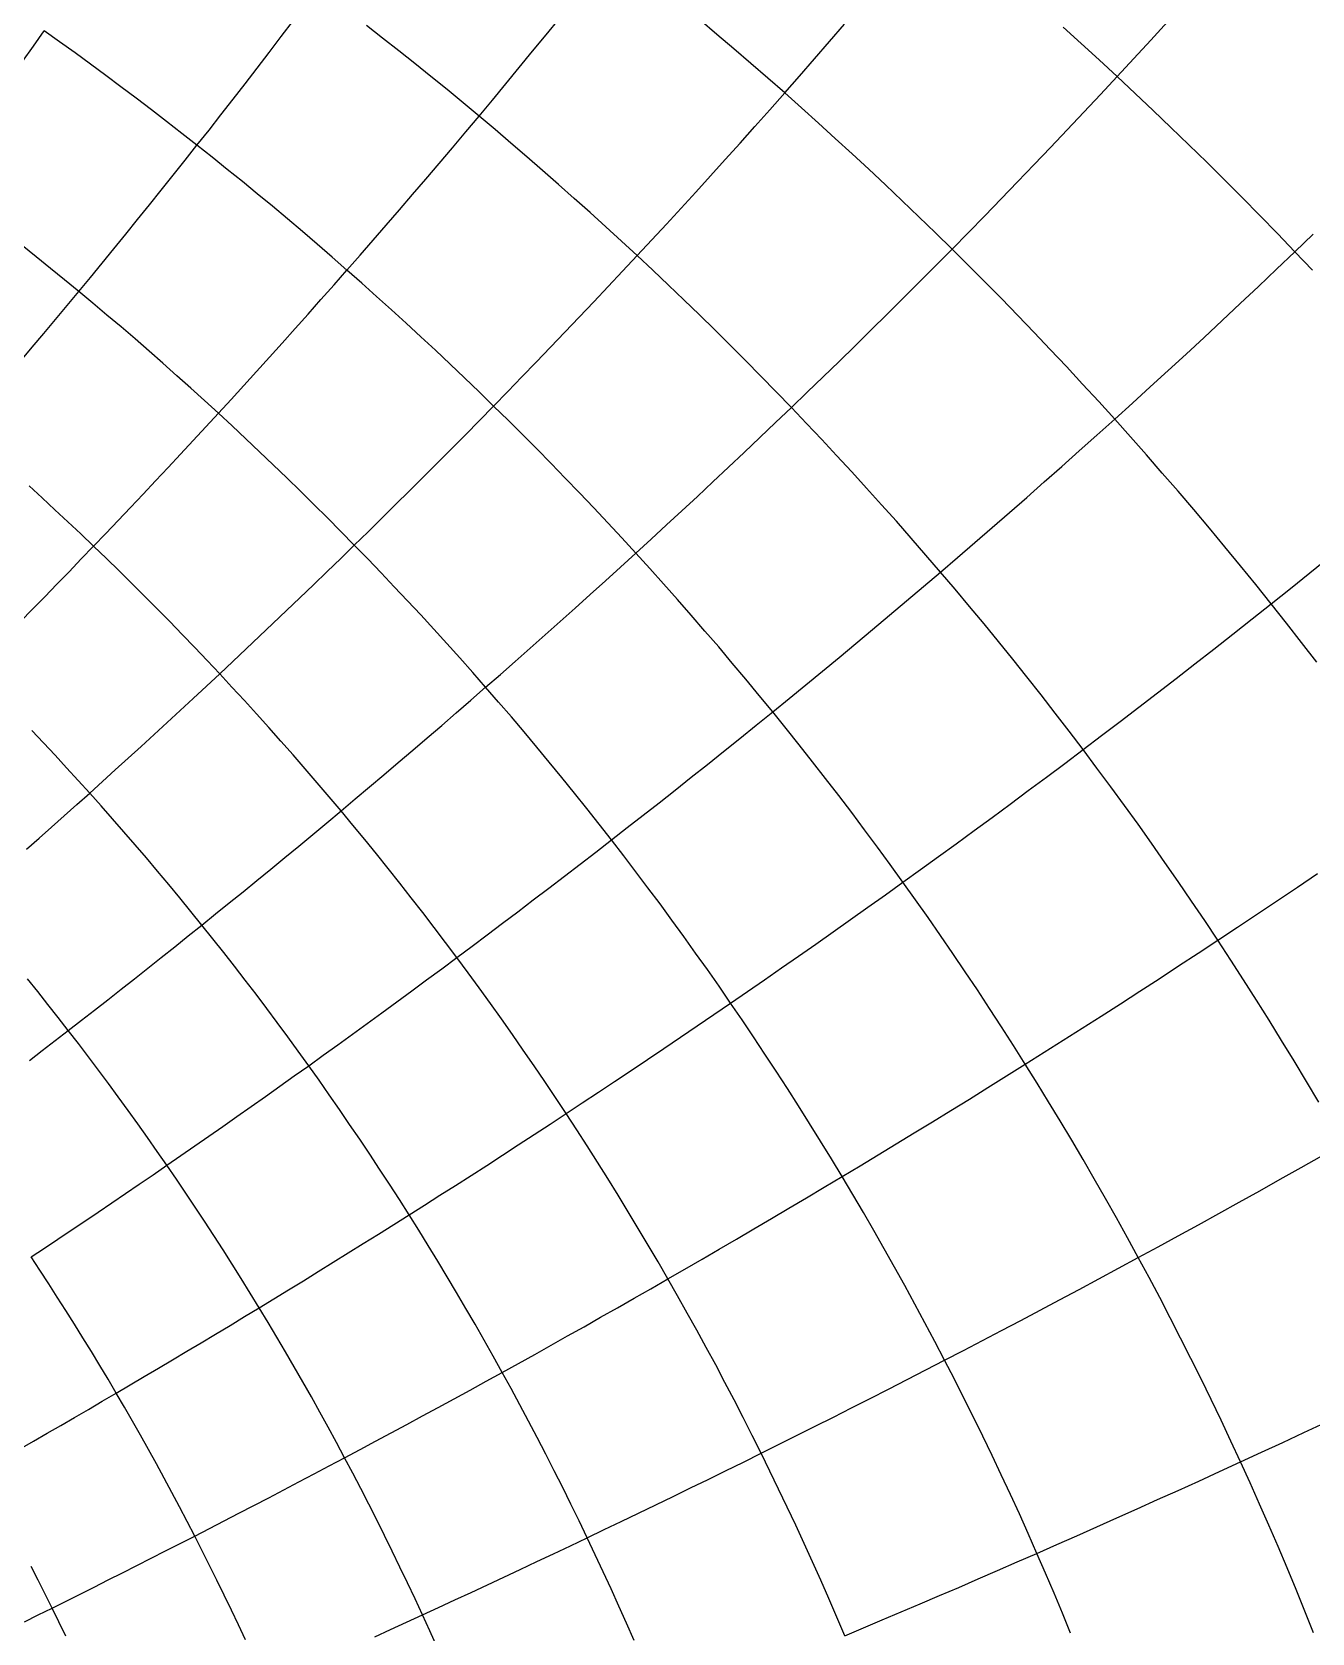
# Model space of a CAD drawing. Header units: metres. Extents: x -3.79 to 3.79, y -1 to 0.
# Drawn here: x 0.3281 to 0.5185, y -0.8181 to -0.5799 of the extents above; entities that cross this region are included whole.
import ezdxf

# ---------------------------------------------------------------- set-up
doc = ezdxf.new("R2010")
doc.units = ezdxf.units.M

msp = doc.modelspace()

# ---------------------------------------------------------------- linework, layer by layer
for p, q in [((0.36515, -0.58053), (0.36696, -0.57816)), ((0.40455, -0.58025), (0.40656, -0.57778)), ((0.42993, -0.5802), (0.42739, -0.57806)), ((0.44672, -0.58128), (0.44896, -0.57869)), ((0.4945, -0.58109), (0.497, -0.57836)), ((0.32826, -0.58196), (0.32989, -0.57968)), ((0.33217, -0.58131), (0.32989, -0.57968)), ((0.36335, -0.58289), (0.36515, -0.58053)), ((0.38022, -0.58076), (0.37782, -0.57888)), ((0.38262, -0.58265), (0.38022, -0.58076)), ((0.40254, -0.58271), (0.40455, -0.58025)), ((0.43246, -0.58235), (0.42993, -0.5802)), ((0.48414, -0.58156), (0.48145, -0.57913)), ((0.492, -0.5838), (0.4945, -0.58109)), ((0.32664, -0.58422), (0.32826, -0.58196)), ((0.33446, -0.58296), (0.33217, -0.58131)), ((0.33674, -0.58462), (0.33446, -0.58296)), ((0.36155, -0.58523), (0.36335, -0.58289)), ((0.38502, -0.58456), (0.38262, -0.58265)), ((0.40054, -0.58515), (0.40254, -0.58271)), ((0.43499, -0.58452), (0.43246, -0.58235)), ((0.44449, -0.58385), (0.44672, -0.58128)), ((0.48683, -0.58401), (0.48414, -0.58156)), ((0.33902, -0.5863), (0.33674, -0.58462)), ((0.35975, -0.58756), (0.36155, -0.58523)), ((0.38741, -0.58648), (0.38502, -0.58456)), ((0.39854, -0.58757), (0.40054, -0.58515)), ((0.43752, -0.58671), (0.43499, -0.58452)), ((0.44226, -0.5864), (0.44449, -0.58385)), ((0.48951, -0.58649), (0.48683, -0.58401)), ((0.48951, -0.58649), (0.492, -0.5838)), ((0.34129, -0.58799), (0.33902, -0.5863)), ((0.34356, -0.5897), (0.34129, -0.58799)), ((0.35796, -0.58986), (0.35975, -0.58756)), ((0.3898, -0.58843), (0.38741, -0.58648)), ((0.39655, -0.58998), (0.39854, -0.58757)), ((0.44004, -0.58892), (0.43752, -0.58671)), ((0.44004, -0.58892), (0.44226, -0.5864)), ((0.48702, -0.58916), (0.48951, -0.58649)), ((0.49218, -0.58899), (0.48951, -0.58649)), ((0.34582, -0.59143), (0.34356, -0.5897)), ((0.35617, -0.59216), (0.35796, -0.58986)), ((0.39218, -0.59039), (0.3898, -0.58843)), ((0.39456, -0.59237), (0.39218, -0.59039)), ((0.39456, -0.59237), (0.39655, -0.58998)), ((0.43782, -0.59143), (0.44004, -0.58892)), ((0.44255, -0.59115), (0.44004, -0.58892)), ((0.48454, -0.5918), (0.48702, -0.58916)), ((0.49485, -0.59152), (0.49218, -0.58899)), ((0.34809, -0.59317), (0.34582, -0.59143)), ((0.35439, -0.59444), (0.35617, -0.59216)), ((0.39258, -0.59473), (0.39456, -0.59237)), ((0.39694, -0.59436), (0.39456, -0.59237)), ((0.43561, -0.59392), (0.43782, -0.59143)), ((0.44506, -0.59341), (0.44255, -0.59115)), ((0.48207, -0.59442), (0.48454, -0.5918)), ((0.49751, -0.59406), (0.49485, -0.59152)), ((0.35035, -0.59493), (0.34809, -0.59317)), ((0.3526, -0.5967), (0.35035, -0.59493)), ((0.3526, -0.5967), (0.35439, -0.59444)), ((0.3906, -0.59709), (0.39258, -0.59473)), ((0.39931, -0.59637), (0.39694, -0.59436)), ((0.4334, -0.59639), (0.43561, -0.59392)), ((0.44756, -0.59568), (0.44506, -0.59341)), ((0.4796, -0.59702), (0.48207, -0.59442)), ((0.50017, -0.59663), (0.49751, -0.59406)), ((0.35083, -0.59894), (0.3526, -0.5967)), ((0.35485, -0.59848), (0.3526, -0.5967)), ((0.38862, -0.59942), (0.3906, -0.59709)), ((0.40167, -0.59841), (0.39931, -0.59637)), ((0.43119, -0.59884), (0.4334, -0.59639)), ((0.45006, -0.59797), (0.44756, -0.59568)), ((0.47714, -0.59959), (0.4796, -0.59702)), ((0.50282, -0.59923), (0.50017, -0.59663)), ((0.34905, -0.60117), (0.35083, -0.59894)), ((0.3571, -0.60029), (0.35485, -0.59848)), ((0.38665, -0.60174), (0.38862, -0.59942)), ((0.40403, -0.60045), (0.40167, -0.59841)), ((0.429, -0.60126), (0.43119, -0.59884)), ((0.45256, -0.60028), (0.45006, -0.59797)), ((0.47468, -0.60215), (0.47714, -0.59959)), ((0.50546, -0.60184), (0.50282, -0.59923)), ((0.34728, -0.60339), (0.34905, -0.60117)), ((0.35935, -0.60211), (0.3571, -0.60029)), ((0.36158, -0.60394), (0.35935, -0.60211)), ((0.38468, -0.60404), (0.38665, -0.60174)), ((0.40639, -0.60252), (0.40403, -0.60045)), ((0.40874, -0.60461), (0.40639, -0.60252)), ((0.4268, -0.60367), (0.429, -0.60126)), ((0.45504, -0.60261), (0.45256, -0.60028)), ((0.45753, -0.60497), (0.45504, -0.60261)), ((0.47224, -0.60468), (0.47468, -0.60215)), ((0.50809, -0.60449), (0.50546, -0.60184)), ((0.34552, -0.60559), (0.34728, -0.60339)), ((0.36382, -0.60579), (0.36158, -0.60394)), ((0.38272, -0.60632), (0.38468, -0.60404)), ((0.41109, -0.60671), (0.40874, -0.60461)), ((0.42462, -0.60606), (0.4268, -0.60367)), ((0.46, -0.60734), (0.45753, -0.60497)), ((0.46979, -0.60719), (0.47224, -0.60468)), ((0.51072, -0.60715), (0.50809, -0.60449)), ((0.34376, -0.60777), (0.34552, -0.60559)), ((0.36605, -0.60766), (0.36382, -0.60579)), ((0.38076, -0.60859), (0.38272, -0.60632)), ((0.41343, -0.60883), (0.41109, -0.60671)), ((0.42244, -0.60844), (0.42462, -0.60606)), ((0.46247, -0.60973), (0.46, -0.60734)), ((0.46736, -0.60968), (0.46979, -0.60719)), ((0.51334, -0.60984), (0.51072, -0.60715)), ((0.342, -0.60994), (0.34376, -0.60777)), ((0.36828, -0.60954), (0.36605, -0.60766)), ((0.3705, -0.61144), (0.36828, -0.60954)), ((0.37881, -0.61084), (0.38076, -0.60859)), ((0.41576, -0.61097), (0.41343, -0.60883)), ((0.42026, -0.61079), (0.42244, -0.60844)), ((0.46493, -0.61215), (0.46247, -0.60973)), ((0.46493, -0.61215), (0.46736, -0.60968)), ((0.32869, -0.61332), (0.32657, -0.61163)), ((0.3385, -0.61423), (0.34025, -0.61209)), ((0.34025, -0.61209), (0.342, -0.60994)), ((0.37271, -0.61335), (0.3705, -0.61144)), ((0.37687, -0.61307), (0.37881, -0.61084)), ((0.41809, -0.61313), (0.41576, -0.61097)), ((0.41809, -0.61313), (0.42026, -0.61079)), ((0.46251, -0.6146), (0.46493, -0.61215)), ((0.46738, -0.61458), (0.46493, -0.61215)), ((0.51595, -0.61255), (0.51334, -0.60984)), ((0.51595, -0.61255), (0.51868, -0.60993)), ((0.3308, -0.61502), (0.32869, -0.61332)), ((0.33676, -0.61636), (0.3385, -0.61423)), ((0.37492, -0.61528), (0.37271, -0.61335)), ((0.37492, -0.61528), (0.37687, -0.61307)), ((0.41593, -0.61544), (0.41809, -0.61313)), ((0.42041, -0.6153), (0.41809, -0.61313)), ((0.51323, -0.61515), (0.51595, -0.61255)), ((0.51855, -0.61529), (0.51595, -0.61255)), ((0.33291, -0.61674), (0.3308, -0.61502)), ((0.33502, -0.61847), (0.33291, -0.61674)), ((0.33502, -0.61847), (0.33676, -0.61636)), ((0.37299, -0.61748), (0.37492, -0.61528)), ((0.37713, -0.61723), (0.37492, -0.61528)), ((0.41377, -0.61774), (0.41593, -0.61544)), ((0.42273, -0.6175), (0.42041, -0.6153)), ((0.46009, -0.61702), (0.46251, -0.6146)), ((0.46983, -0.61704), (0.46738, -0.61458)), ((0.51052, -0.61772), (0.51323, -0.61515)), ((0.33328, -0.62056), (0.33502, -0.61847)), ((0.33711, -0.62021), (0.33502, -0.61847)), ((0.37105, -0.61967), (0.37299, -0.61748)), ((0.37933, -0.6192), (0.37713, -0.61723)), ((0.38153, -0.62118), (0.37933, -0.6192)), ((0.41162, -0.62002), (0.41377, -0.61774)), ((0.42504, -0.61971), (0.42273, -0.6175)), ((0.45768, -0.61943), (0.46009, -0.61702)), ((0.47227, -0.61952), (0.46983, -0.61704)), ((0.50781, -0.62027), (0.51052, -0.61772)), ((0.33155, -0.62264), (0.33328, -0.62056)), ((0.33921, -0.62197), (0.33711, -0.62021)), ((0.36913, -0.62184), (0.37105, -0.61967)), ((0.38371, -0.62317), (0.38153, -0.62118)), ((0.40947, -0.62229), (0.41162, -0.62002)), ((0.42735, -0.62194), (0.42504, -0.61971)), ((0.45528, -0.62182), (0.45768, -0.61943)), ((0.4747, -0.62202), (0.47227, -0.61952)), ((0.50512, -0.62279), (0.50781, -0.62027)), ((0.32982, -0.6247), (0.33155, -0.62264)), ((0.3413, -0.62374), (0.33921, -0.62197)), ((0.34339, -0.62553), (0.3413, -0.62374)), ((0.36529, -0.62613), (0.36721, -0.62399)), ((0.36721, -0.62399), (0.36913, -0.62184)), ((0.3859, -0.62519), (0.38371, -0.62317)), ((0.40733, -0.62453), (0.40947, -0.62229)), ((0.42965, -0.62419), (0.42735, -0.62194)), ((0.45289, -0.62418), (0.45528, -0.62182)), ((0.47713, -0.62454), (0.4747, -0.62202)), ((0.50243, -0.62529), (0.50512, -0.62279)), ((0.3281, -0.62676), (0.32982, -0.6247)), ((0.34547, -0.62733), (0.34339, -0.62553)), ((0.36338, -0.62825), (0.36529, -0.62613)), ((0.38808, -0.62721), (0.3859, -0.62519)), ((0.4052, -0.62676), (0.40733, -0.62453)), ((0.43194, -0.62646), (0.42965, -0.62419)), ((0.43422, -0.62874), (0.43194, -0.62646)), ((0.4505, -0.62653), (0.45289, -0.62418)), ((0.47954, -0.62708), (0.47713, -0.62454)), ((0.49975, -0.62777), (0.50243, -0.62529)), ((0.32639, -0.62879), (0.3281, -0.62676)), ((0.34754, -0.62915), (0.34547, -0.62733)), ((0.36148, -0.63035), (0.36338, -0.62825)), ((0.39025, -0.62926), (0.38808, -0.62721)), ((0.40307, -0.62897), (0.4052, -0.62676)), ((0.4365, -0.63105), (0.43422, -0.62874)), ((0.44575, -0.63116), (0.44812, -0.62886)), ((0.44812, -0.62886), (0.4505, -0.62653)), ((0.48195, -0.62964), (0.47954, -0.62708)), ((0.49708, -0.63023), (0.49975, -0.62777)), ((0.34961, -0.63099), (0.34754, -0.62915)), ((0.35168, -0.63284), (0.34961, -0.63099)), ((0.35958, -0.63244), (0.36148, -0.63035)), ((0.39242, -0.63132), (0.39025, -0.62926)), ((0.39884, -0.63334), (0.40095, -0.63116)), ((0.40095, -0.63116), (0.40307, -0.62897)), ((0.43877, -0.63338), (0.4365, -0.63105)), ((0.44339, -0.63345), (0.44575, -0.63116)), ((0.48435, -0.63223), (0.48195, -0.62964)), ((0.49442, -0.63266), (0.49708, -0.63023)), ((0.35374, -0.6347), (0.35168, -0.63284)), ((0.35768, -0.63452), (0.35958, -0.63244)), ((0.39458, -0.6334), (0.39242, -0.63132)), ((0.39673, -0.6355), (0.39458, -0.6334)), ((0.39673, -0.6355), (0.39884, -0.63334)), ((0.44103, -0.63572), (0.43877, -0.63338)), ((0.44103, -0.63572), (0.44339, -0.63345)), ((0.48675, -0.63483), (0.48435, -0.63223)), ((0.49177, -0.63507), (0.49442, -0.63266)), ((0.35579, -0.63658), (0.35374, -0.6347)), ((0.35579, -0.63658), (0.35768, -0.63452)), ((0.39463, -0.63764), (0.39673, -0.6355)), ((0.39888, -0.63761), (0.39673, -0.6355)), ((0.43868, -0.63797), (0.44103, -0.63572)), ((0.44329, -0.63808), (0.44103, -0.63572)), ((0.48913, -0.63746), (0.48675, -0.63483)), ((0.48913, -0.63746), (0.49177, -0.63507)), ((0.35391, -0.63862), (0.35579, -0.63658)), ((0.35784, -0.63847), (0.35579, -0.63658)), ((0.39253, -0.63977), (0.39463, -0.63764)), ((0.40102, -0.63974), (0.39888, -0.63761)), ((0.43634, -0.6402), (0.43868, -0.63797)), ((0.44554, -0.64046), (0.44329, -0.63808)), ((0.4865, -0.63983), (0.48913, -0.63746)), ((0.4915, -0.64011), (0.48913, -0.63746)), ((0.35016, -0.64267), (0.35203, -0.64065)), ((0.35203, -0.64065), (0.35391, -0.63862)), ((0.35989, -0.64038), (0.35784, -0.63847)), ((0.36192, -0.6423), (0.35989, -0.64038)), ((0.39045, -0.64188), (0.39253, -0.63977)), ((0.40315, -0.64189), (0.40102, -0.63974)), ((0.43401, -0.64241), (0.43634, -0.6402)), ((0.44777, -0.64286), (0.44554, -0.64046)), ((0.48387, -0.64217), (0.4865, -0.63983)), ((0.49387, -0.64278), (0.4915, -0.64011)), ((0.3483, -0.64466), (0.35016, -0.64267)), ((0.36395, -0.64424), (0.36192, -0.6423)), ((0.38836, -0.64397), (0.39045, -0.64188)), ((0.40528, -0.64405), (0.40315, -0.64189)), ((0.43168, -0.6446), (0.43401, -0.64241)), ((0.45001, -0.64528), (0.44777, -0.64286)), ((0.48126, -0.6445), (0.48387, -0.64217)), ((0.49622, -0.64547), (0.49387, -0.64278)), ((0.34643, -0.64665), (0.3483, -0.64466)), ((0.36598, -0.64619), (0.36395, -0.64424)), ((0.38629, -0.64605), (0.38836, -0.64397)), ((0.4074, -0.64623), (0.40528, -0.64405)), ((0.42936, -0.64678), (0.43168, -0.6446)), ((0.45223, -0.64772), (0.45001, -0.64528)), ((0.47865, -0.6468), (0.48126, -0.6445)), ((0.49857, -0.64818), (0.49622, -0.64547)), ((0.32955, -0.64916), (0.32761, -0.64739)), ((0.34458, -0.64862), (0.34643, -0.64665)), ((0.368, -0.64816), (0.36598, -0.64619)), ((0.38422, -0.64811), (0.38629, -0.64605)), ((0.40952, -0.64843), (0.4074, -0.64623)), ((0.42705, -0.64894), (0.42936, -0.64678)), ((0.45444, -0.65018), (0.45223, -0.64772)), ((0.47605, -0.64909), (0.47865, -0.6468)), ((0.33147, -0.65094), (0.32955, -0.64916)), ((0.34273, -0.65058), (0.34458, -0.64862)), ((0.37001, -0.65015), (0.368, -0.64816)), ((0.37202, -0.65215), (0.37001, -0.65015)), ((0.3801, -0.65218), (0.38216, -0.65015)), ((0.38216, -0.65015), (0.38422, -0.64811)), ((0.41162, -0.65065), (0.40952, -0.64843)), ((0.42475, -0.65108), (0.42705, -0.64894)), ((0.45665, -0.65265), (0.45444, -0.65018)), ((0.47347, -0.65135), (0.47605, -0.64909)), ((0.5009, -0.65092), (0.49857, -0.64818)), ((0.33339, -0.65273), (0.33147, -0.65094)), ((0.33905, -0.65445), (0.34089, -0.65252)), ((0.34089, -0.65252), (0.34273, -0.65058)), ((0.37402, -0.65416), (0.37202, -0.65215)), ((0.37805, -0.6542), (0.3801, -0.65218)), ((0.41372, -0.65288), (0.41162, -0.65065)), ((0.42246, -0.6532), (0.42475, -0.65108)), ((0.45885, -0.65515), (0.45665, -0.65265)), ((0.47089, -0.65359), (0.47347, -0.65135)), ((0.50323, -0.65368), (0.5009, -0.65092)), ((0.33531, -0.65454), (0.33339, -0.65273)), ((0.33722, -0.65636), (0.33531, -0.65454)), ((0.33722, -0.65636), (0.33905, -0.65445)), ((0.37601, -0.65619), (0.37402, -0.65416)), ((0.37601, -0.65619), (0.37805, -0.6542)), ((0.41581, -0.65513), (0.41372, -0.65288)), ((0.42017, -0.65531), (0.42246, -0.6532)), ((0.46832, -0.65581), (0.47089, -0.65359)), ((0.50554, -0.65646), (0.50323, -0.65368)), ((0.33539, -0.65826), (0.33722, -0.65636)), ((0.33912, -0.6582), (0.33722, -0.65636)), ((0.37398, -0.65818), (0.37601, -0.65619)), ((0.378, -0.65824), (0.37601, -0.65619)), ((0.41562, -0.65946), (0.41789, -0.65739)), ((0.41789, -0.65739), (0.41581, -0.65513)), ((0.41789, -0.65739), (0.42017, -0.65531)), ((0.41997, -0.65968), (0.41789, -0.65739)), ((0.46103, -0.65767), (0.45885, -0.65515)), ((0.46576, -0.65802), (0.46832, -0.65581)), ((0.50784, -0.65926), (0.50554, -0.65646)), ((0.33357, -0.66015), (0.33539, -0.65826)), ((0.34102, -0.66004), (0.33912, -0.6582)), ((0.37195, -0.66014), (0.37398, -0.65818)), ((0.37998, -0.6603), (0.378, -0.65824)), ((0.41336, -0.66152), (0.41562, -0.65946)), ((0.42203, -0.66198), (0.41997, -0.65968)), ((0.46321, -0.6602), (0.46103, -0.65767)), ((0.46321, -0.6602), (0.46576, -0.65802)), ((0.51014, -0.66208), (0.50784, -0.65926)), ((0.51815, -0.66033), (0.52104, -0.658)), ((0.32995, -0.66388), (0.33176, -0.66202)), ((0.33176, -0.66202), (0.33357, -0.66015)), ((0.34291, -0.66191), (0.34102, -0.66004)), ((0.3448, -0.66379), (0.34291, -0.66191)), ((0.36791, -0.66403), (0.36993, -0.66209)), ((0.36993, -0.66209), (0.37195, -0.66014)), ((0.38195, -0.66238), (0.37998, -0.6603)), ((0.4111, -0.66355), (0.41336, -0.66152)), ((0.42409, -0.66429), (0.42203, -0.66198)), ((0.46067, -0.66236), (0.46321, -0.6602)), ((0.46538, -0.66275), (0.46321, -0.6602)), ((0.51242, -0.66493), (0.51014, -0.66208)), ((0.51528, -0.66264), (0.51815, -0.66033)), ((0.32815, -0.66572), (0.32995, -0.66388)), ((0.34668, -0.66568), (0.3448, -0.66379)), ((0.36591, -0.66595), (0.36791, -0.66403)), ((0.38392, -0.66447), (0.38195, -0.66238)), ((0.38588, -0.66658), (0.38392, -0.66447)), ((0.40886, -0.66557), (0.4111, -0.66355)), ((0.42614, -0.66663), (0.42409, -0.66429)), ((0.45562, -0.66663), (0.45814, -0.66451)), ((0.45814, -0.66451), (0.46067, -0.66236)), ((0.46754, -0.66533), (0.46538, -0.66275)), ((0.51242, -0.66493), (0.51528, -0.66264)), ((0.32635, -0.66755), (0.32815, -0.66572)), ((0.34855, -0.66758), (0.34668, -0.66568)), ((0.36391, -0.66786), (0.36591, -0.66595)), ((0.38783, -0.6687), (0.38588, -0.66658)), ((0.40662, -0.66758), (0.40886, -0.66557)), ((0.42818, -0.66898), (0.42614, -0.66663)), ((0.45311, -0.66874), (0.45562, -0.66663)), ((0.46969, -0.66792), (0.46754, -0.66533)), ((0.50957, -0.66719), (0.51242, -0.66493)), ((0.51469, -0.6678), (0.51242, -0.66493)), ((0.35042, -0.6695), (0.34855, -0.66758)), ((0.36191, -0.66975), (0.36391, -0.66786)), ((0.38977, -0.67084), (0.38783, -0.6687)), ((0.40439, -0.66956), (0.40662, -0.66758)), ((0.43022, -0.67135), (0.42818, -0.66898)), ((0.45061, -0.67083), (0.45311, -0.66874)), ((0.47183, -0.67053), (0.46969, -0.66792)), ((0.50673, -0.66944), (0.50957, -0.66719)), ((0.51694, -0.67069), (0.51469, -0.6678)), ((0.35228, -0.67144), (0.35042, -0.6695)), ((0.35413, -0.67339), (0.35228, -0.67144)), ((0.35795, -0.6735), (0.35993, -0.67163)), ((0.35993, -0.67163), (0.36191, -0.66975)), ((0.39171, -0.67299), (0.38977, -0.67084)), ((0.39995, -0.67349), (0.40217, -0.67153)), ((0.40217, -0.67153), (0.40439, -0.66956)), ((0.43224, -0.67374), (0.43022, -0.67135)), ((0.44812, -0.6729), (0.45061, -0.67083)), ((0.47396, -0.67317), (0.47183, -0.67053)), ((0.50108, -0.67385), (0.5039, -0.67166)), ((0.5039, -0.67166), (0.50673, -0.66944)), ((0.51919, -0.6736), (0.51694, -0.67069)), ((0.35598, -0.67535), (0.35413, -0.67339)), ((0.35598, -0.67535), (0.35795, -0.6735)), ((0.39363, -0.67516), (0.39171, -0.67299)), ((0.39775, -0.67543), (0.39995, -0.67349)), ((0.43425, -0.67614), (0.43224, -0.67374)), ((0.44564, -0.67495), (0.44812, -0.6729)), ((0.47607, -0.67582), (0.47396, -0.67317)), ((0.49828, -0.67603), (0.50108, -0.67385)), ((0.35401, -0.67718), (0.35598, -0.67535)), ((0.35781, -0.67732), (0.35598, -0.67535)), ((0.39555, -0.67735), (0.39363, -0.67516)), ((0.39555, -0.67735), (0.39775, -0.67543)), ((0.43626, -0.67856), (0.43425, -0.67614)), ((0.44317, -0.67699), (0.44564, -0.67495)), ((0.47818, -0.67849), (0.47607, -0.67582)), ((0.49549, -0.67819), (0.49828, -0.67603)), ((0.35205, -0.679), (0.35401, -0.67718)), ((0.35965, -0.67931), (0.35781, -0.67732)), ((0.39336, -0.67926), (0.39555, -0.67735)), ((0.39746, -0.67955), (0.39555, -0.67735)), ((0.43825, -0.681), (0.43626, -0.67856)), ((0.4407, -0.679), (0.44317, -0.67699)), ((0.48028, -0.68118), (0.47818, -0.67849)), ((0.49271, -0.68033), (0.49549, -0.67819)), ((0.34816, -0.68261), (0.3501, -0.68081)), ((0.3501, -0.68081), (0.35205, -0.679)), ((0.36147, -0.68132), (0.35965, -0.67931)), ((0.38901, -0.68302), (0.39118, -0.68115)), ((0.39118, -0.68115), (0.39336, -0.67926)), ((0.39937, -0.68177), (0.39746, -0.67955)), ((0.43581, -0.68298), (0.43825, -0.681)), ((0.43825, -0.681), (0.4407, -0.679)), ((0.44024, -0.68346), (0.43825, -0.681)), ((0.48236, -0.68389), (0.48028, -0.68118)), ((0.48994, -0.68244), (0.49271, -0.68033)), ((0.34622, -0.68439), (0.34816, -0.68261)), ((0.36329, -0.68334), (0.36147, -0.68132)), ((0.3651, -0.68537), (0.36329, -0.68334)), ((0.38684, -0.68489), (0.38901, -0.68302)), ((0.40126, -0.684), (0.39937, -0.68177)), ((0.43338, -0.68495), (0.43581, -0.68298)), ((0.44221, -0.68593), (0.44024, -0.68346)), ((0.48718, -0.68454), (0.48994, -0.68244)), ((0.32975, -0.6856), (0.32802, -0.68376)), ((0.33148, -0.68745), (0.32975, -0.6856)), ((0.34429, -0.68615), (0.34622, -0.68439)), ((0.3669, -0.68742), (0.3651, -0.68537)), ((0.38469, -0.68673), (0.38684, -0.68489)), ((0.40314, -0.68625), (0.40126, -0.684)), ((0.43095, -0.68689), (0.43338, -0.68495)), ((0.44418, -0.68842), (0.44221, -0.68593)), ((0.48443, -0.68662), (0.48236, -0.68389)), ((0.48443, -0.68662), (0.48718, -0.68454)), ((0.33321, -0.68932), (0.33148, -0.68745)), ((0.34045, -0.68965), (0.34236, -0.68791)), ((0.34236, -0.68791), (0.34429, -0.68615)), ((0.3687, -0.68948), (0.3669, -0.68742)), ((0.38254, -0.68856), (0.38469, -0.68673)), ((0.40502, -0.68851), (0.40314, -0.68625)), ((0.42854, -0.68883), (0.43095, -0.68689)), ((0.4817, -0.68868), (0.48443, -0.68662)), ((0.4865, -0.68937), (0.48443, -0.68662)), ((0.33493, -0.6912), (0.33321, -0.68932)), ((0.33854, -0.69137), (0.34045, -0.68965)), ((0.37048, -0.69155), (0.3687, -0.68948)), ((0.37827, -0.69218), (0.3804, -0.69038)), ((0.3804, -0.69038), (0.38254, -0.68856)), ((0.40689, -0.69079), (0.40502, -0.68851)), ((0.40875, -0.69308), (0.40689, -0.69079)), ((0.42374, -0.69264), (0.42614, -0.69074)), ((0.42614, -0.69074), (0.42854, -0.68883)), ((0.44613, -0.69093), (0.44418, -0.68842)), ((0.47627, -0.69273), (0.47898, -0.69071)), ((0.47898, -0.69071), (0.4817, -0.68868)), ((0.48854, -0.69214), (0.4865, -0.68937)), ((0.33474, -0.69479), (0.33664, -0.69309)), ((0.33664, -0.69309), (0.33493, -0.6912)), ((0.33664, -0.69309), (0.33854, -0.69137)), ((0.33834, -0.69499), (0.33664, -0.69309)), ((0.37226, -0.69364), (0.37048, -0.69155)), ((0.37615, -0.69397), (0.37827, -0.69218)), ((0.4106, -0.69539), (0.40875, -0.69308)), ((0.42136, -0.69452), (0.42374, -0.69264)), ((0.44808, -0.69346), (0.44613, -0.69093)), ((0.47357, -0.69473), (0.47627, -0.69273)), ((0.49058, -0.69492), (0.48854, -0.69214)), ((0.33285, -0.69647), (0.33474, -0.69479)), ((0.34004, -0.69691), (0.33834, -0.69499)), ((0.37403, -0.69574), (0.37226, -0.69364)), ((0.37403, -0.69574), (0.37615, -0.69397)), ((0.41244, -0.69772), (0.4106, -0.69539)), ((0.41898, -0.69638), (0.42136, -0.69452)), ((0.45001, -0.696), (0.44808, -0.69346)), ((0.47088, -0.69671), (0.47357, -0.69473)), ((0.49261, -0.69773), (0.49058, -0.69492)), ((0.33097, -0.69815), (0.33285, -0.69647)), ((0.34173, -0.69884), (0.34004, -0.69691)), ((0.36983, -0.69925), (0.37193, -0.6975)), ((0.37193, -0.6975), (0.37403, -0.69574)), ((0.37579, -0.69786), (0.37403, -0.69574)), ((0.37755, -0.7), (0.37579, -0.69786)), ((0.41427, -0.70006), (0.41244, -0.69772)), ((0.41662, -0.69823), (0.41898, -0.69638)), ((0.45193, -0.69856), (0.45001, -0.696)), ((0.46821, -0.69868), (0.47088, -0.69671)), ((0.49462, -0.70056), (0.49261, -0.69773)), ((0.32723, -0.70146), (0.3291, -0.69981)), ((0.3291, -0.69981), (0.33097, -0.69815)), ((0.34341, -0.70078), (0.34173, -0.69884)), ((0.36774, -0.70098), (0.36983, -0.69925)), ((0.37929, -0.70214), (0.37755, -0.7)), ((0.41192, -0.70188), (0.41427, -0.70006)), ((0.41427, -0.70006), (0.41662, -0.69823)), ((0.41609, -0.70242), (0.41427, -0.70006)), ((0.45384, -0.70114), (0.45193, -0.69856)), ((0.46555, -0.70062), (0.46821, -0.69868)), ((0.34508, -0.70274), (0.34341, -0.70078)), ((0.36358, -0.7044), (0.36566, -0.7027)), ((0.36566, -0.7027), (0.36774, -0.70098)), ((0.38103, -0.7043), (0.37929, -0.70214)), ((0.40959, -0.70368), (0.41192, -0.70188)), ((0.4179, -0.70479), (0.41609, -0.70242)), ((0.45574, -0.70373), (0.45384, -0.70114)), ((0.46026, -0.70446), (0.4629, -0.70255)), ((0.4629, -0.70255), (0.46555, -0.70062)), ((0.49661, -0.70341), (0.49462, -0.70056)), ((0.34675, -0.70471), (0.34508, -0.70274)), ((0.34841, -0.70669), (0.34675, -0.70471)), ((0.36152, -0.70609), (0.36358, -0.7044)), ((0.38276, -0.70648), (0.38103, -0.7043)), ((0.40726, -0.70547), (0.40959, -0.70368)), ((0.4197, -0.70718), (0.4179, -0.70479)), ((0.45763, -0.70635), (0.45574, -0.70373)), ((0.45763, -0.70635), (0.46026, -0.70446)), ((0.4986, -0.70627), (0.49661, -0.70341)), ((0.51633, -0.70708), (0.51933, -0.70506)), ((0.35006, -0.70869), (0.34841, -0.70669)), ((0.35946, -0.70777), (0.36152, -0.70609)), ((0.38448, -0.70866), (0.38276, -0.70648)), ((0.40264, -0.709), (0.40495, -0.70724)), ((0.40495, -0.70724), (0.40726, -0.70547)), ((0.42149, -0.70959), (0.4197, -0.70718)), ((0.45502, -0.70822), (0.45763, -0.70635)), ((0.45951, -0.70898), (0.45763, -0.70635)), ((0.50057, -0.70916), (0.4986, -0.70627)), ((0.51334, -0.70909), (0.51633, -0.70708)), ((0.3517, -0.7107), (0.35006, -0.70869)), ((0.35537, -0.71108), (0.35741, -0.70943)), ((0.35741, -0.70943), (0.35946, -0.70777)), ((0.38619, -0.71087), (0.38448, -0.70866)), ((0.40035, -0.71074), (0.40264, -0.709)), ((0.42327, -0.71201), (0.42149, -0.70959)), ((0.45241, -0.71008), (0.45502, -0.70822)), ((0.46137, -0.71162), (0.45951, -0.70898)), ((0.50253, -0.71206), (0.50057, -0.70916)), ((0.51037, -0.71108), (0.51334, -0.70909)), ((0.35334, -0.71272), (0.3517, -0.7107)), ((0.35334, -0.71272), (0.35537, -0.71108)), ((0.38789, -0.71308), (0.38619, -0.71087)), ((0.39806, -0.71247), (0.40035, -0.71074)), ((0.42503, -0.71444), (0.42327, -0.71201)), ((0.44724, -0.71374), (0.44982, -0.71192)), ((0.44982, -0.71192), (0.45241, -0.71008)), ((0.46322, -0.71429), (0.46137, -0.71162)), ((0.50447, -0.71499), (0.50253, -0.71206)), ((0.50741, -0.71304), (0.51037, -0.71108)), ((0.3493, -0.71596), (0.35131, -0.71435)), ((0.35131, -0.71435), (0.35334, -0.71272)), ((0.35496, -0.71476), (0.35334, -0.71272)), ((0.38958, -0.71532), (0.38789, -0.71308)), ((0.39352, -0.71588), (0.39578, -0.71418)), ((0.39578, -0.71418), (0.39806, -0.71247)), ((0.42679, -0.71689), (0.42503, -0.71444)), ((0.44467, -0.71555), (0.44724, -0.71374)), ((0.46507, -0.71697), (0.46322, -0.71429)), ((0.50447, -0.71499), (0.50741, -0.71304)), ((0.34729, -0.71756), (0.3493, -0.71596)), ((0.35658, -0.7168), (0.35496, -0.71476)), ((0.35819, -0.71886), (0.35658, -0.7168)), ((0.39126, -0.71756), (0.38958, -0.71532)), ((0.39126, -0.71756), (0.39352, -0.71588)), ((0.42854, -0.71936), (0.42679, -0.71689)), ((0.44211, -0.71734), (0.44467, -0.71555)), ((0.46689, -0.71967), (0.46507, -0.71697)), ((0.49863, -0.71882), (0.50154, -0.71692)), ((0.50154, -0.71692), (0.50447, -0.71499)), ((0.5064, -0.71793), (0.50447, -0.71499)), ((0.3433, -0.72072), (0.34529, -0.71914)), ((0.34529, -0.71914), (0.34729, -0.71756)), ((0.35979, -0.72094), (0.35819, -0.71886)), ((0.38677, -0.72088), (0.38901, -0.71923)), ((0.38901, -0.71923), (0.39126, -0.71756)), ((0.39293, -0.71982), (0.39126, -0.71756)), ((0.43028, -0.72184), (0.42854, -0.71936)), ((0.43703, -0.72087), (0.43957, -0.71911)), ((0.43957, -0.71911), (0.44211, -0.71734)), ((0.49573, -0.72071), (0.49863, -0.71882)), ((0.50832, -0.7209), (0.5064, -0.71793)), ((0.32891, -0.72262), (0.32737, -0.72071)), ((0.34131, -0.72228), (0.3433, -0.72072)), ((0.36139, -0.72302), (0.35979, -0.72094)), ((0.38455, -0.72253), (0.38677, -0.72088)), ((0.39459, -0.72209), (0.39293, -0.71982)), ((0.43451, -0.72261), (0.43703, -0.72087)), ((0.46871, -0.72239), (0.46689, -0.71967)), ((0.49285, -0.72258), (0.49573, -0.72071)), ((0.51022, -0.72388), (0.50832, -0.7209)), ((0.33043, -0.72453), (0.32891, -0.72262)), ((0.33737, -0.72537), (0.33934, -0.72383)), ((0.33934, -0.72383), (0.34131, -0.72228)), ((0.36297, -0.72512), (0.36139, -0.72302)), ((0.38233, -0.72416), (0.38455, -0.72253)), ((0.39625, -0.72438), (0.39459, -0.72209)), ((0.432, -0.72434), (0.43028, -0.72184)), ((0.432, -0.72434), (0.43451, -0.72261)), ((0.47051, -0.72512), (0.46871, -0.72239)), ((0.48998, -0.72443), (0.49285, -0.72258)), ((0.5121, -0.72688), (0.51022, -0.72388)), ((0.33195, -0.72646), (0.33043, -0.72453)), ((0.33346, -0.7284), (0.33195, -0.72646)), ((0.33541, -0.72689), (0.33737, -0.72537)), ((0.36455, -0.72723), (0.36297, -0.72512)), ((0.37792, -0.72737), (0.38012, -0.72577)), ((0.38012, -0.72577), (0.38233, -0.72416)), ((0.39789, -0.72668), (0.39625, -0.72438)), ((0.42701, -0.72774), (0.4295, -0.72605)), ((0.4295, -0.72605), (0.432, -0.72434)), ((0.43371, -0.72685), (0.432, -0.72434)), ((0.4723, -0.72787), (0.47051, -0.72512)), ((0.48428, -0.72808), (0.48712, -0.72627)), ((0.48712, -0.72627), (0.48998, -0.72443)), ((0.33152, -0.72991), (0.33346, -0.7284)), ((0.33346, -0.7284), (0.33541, -0.72689)), ((0.33497, -0.73036), (0.33346, -0.7284)), ((0.36611, -0.72936), (0.36455, -0.72723)), ((0.37573, -0.72896), (0.37792, -0.72737)), ((0.39952, -0.729), (0.39789, -0.72668)), ((0.42454, -0.72942), (0.42701, -0.72774)), ((0.43541, -0.72938), (0.43371, -0.72685)), ((0.47407, -0.73064), (0.4723, -0.72787)), ((0.48145, -0.72988), (0.48428, -0.72808)), ((0.51397, -0.7299), (0.5121, -0.72688)), ((0.32959, -0.7314), (0.33152, -0.72991)), ((0.33646, -0.73232), (0.33497, -0.73036)), ((0.36767, -0.7315), (0.36611, -0.72936)), ((0.37138, -0.7321), (0.37355, -0.73054)), ((0.37355, -0.73054), (0.37573, -0.72896)), ((0.40114, -0.73133), (0.39952, -0.729)), ((0.41962, -0.73274), (0.42207, -0.73109)), ((0.42207, -0.73109), (0.42454, -0.72942)), ((0.4371, -0.73192), (0.43541, -0.72938)), ((0.47583, -0.73342), (0.47407, -0.73064)), ((0.47863, -0.73166), (0.48145, -0.72988)), ((0.51582, -0.73294), (0.51397, -0.7299)), ((0.32766, -0.73287), (0.32959, -0.7314)), ((0.33795, -0.7343), (0.33646, -0.73232)), ((0.36706, -0.73518), (0.36922, -0.73365)), ((0.36922, -0.73365), (0.36767, -0.7315)), ((0.36922, -0.73365), (0.37138, -0.7321)), ((0.37076, -0.73581), (0.36922, -0.73365)), ((0.40275, -0.73367), (0.40114, -0.73133)), ((0.41718, -0.73438), (0.41962, -0.73274)), ((0.43878, -0.73448), (0.4371, -0.73192)), ((0.47305, -0.73517), (0.47583, -0.73342)), ((0.47583, -0.73342), (0.47863, -0.73166)), ((0.47758, -0.73623), (0.47583, -0.73342)), ((0.51766, -0.73601), (0.51582, -0.73294)), ((0.33943, -0.73628), (0.33795, -0.7343)), ((0.36492, -0.73671), (0.36706, -0.73518)), ((0.37228, -0.73799), (0.37076, -0.73581)), ((0.40435, -0.73603), (0.40275, -0.73367)), ((0.40594, -0.7384), (0.40435, -0.73603)), ((0.41232, -0.73761), (0.41474, -0.736)), ((0.41474, -0.736), (0.41718, -0.73438)), ((0.44045, -0.73706), (0.43878, -0.73448)), ((0.47027, -0.7369), (0.47305, -0.73517)), ((0.51948, -0.73908), (0.51766, -0.73601)), ((0.3409, -0.73828), (0.33943, -0.73628)), ((0.34236, -0.7403), (0.3409, -0.73828)), ((0.36067, -0.73972), (0.36279, -0.73822)), ((0.36279, -0.73822), (0.36492, -0.73671)), ((0.3738, -0.74017), (0.37228, -0.73799)), ((0.40752, -0.74078), (0.40594, -0.7384)), ((0.40992, -0.7392), (0.41232, -0.73761)), ((0.4421, -0.73964), (0.44045, -0.73706)), ((0.46752, -0.73861), (0.47027, -0.7369)), ((0.47931, -0.73905), (0.47758, -0.73623)), ((0.34381, -0.74232), (0.34236, -0.7403)), ((0.35855, -0.7412), (0.36067, -0.73972)), ((0.37531, -0.74238), (0.3738, -0.74017)), ((0.40513, -0.74235), (0.40752, -0.74078)), ((0.40752, -0.74078), (0.40992, -0.7392)), ((0.40909, -0.74318), (0.40752, -0.74078)), ((0.44374, -0.74225), (0.4421, -0.73964)), ((0.46204, -0.74199), (0.46477, -0.74031)), ((0.46477, -0.74031), (0.46752, -0.73861)), ((0.48103, -0.74188), (0.47931, -0.73905)), ((0.34526, -0.74435), (0.34381, -0.74232)), ((0.35435, -0.74414), (0.35645, -0.74268)), ((0.35645, -0.74268), (0.35855, -0.7412)), ((0.37681, -0.74459), (0.37531, -0.74238)), ((0.40276, -0.7439), (0.40513, -0.74235)), ((0.41064, -0.74559), (0.40909, -0.74318)), ((0.44537, -0.74487), (0.44374, -0.74225)), ((0.45932, -0.74365), (0.46204, -0.74199)), ((0.48274, -0.74474), (0.48103, -0.74188)), ((0.34669, -0.7464), (0.34526, -0.74435)), ((0.35226, -0.74559), (0.35435, -0.74414)), ((0.3783, -0.74681), (0.37681, -0.74459)), ((0.39804, -0.74696), (0.40039, -0.74544)), ((0.40039, -0.74544), (0.40276, -0.7439)), ((0.44698, -0.7475), (0.44537, -0.74487)), ((0.45392, -0.74694), (0.45661, -0.7453)), ((0.45661, -0.7453), (0.45932, -0.74365)), ((0.48443, -0.7476), (0.48274, -0.74474)), ((0.34812, -0.74846), (0.34669, -0.7464)), ((0.34812, -0.74846), (0.35019, -0.74703)), ((0.35019, -0.74703), (0.35226, -0.74559)), ((0.37978, -0.74905), (0.3783, -0.74681)), ((0.3957, -0.74848), (0.39804, -0.74696)), ((0.41219, -0.74802), (0.41064, -0.74559)), ((0.44858, -0.75016), (0.44698, -0.7475)), ((0.45125, -0.74855), (0.45392, -0.74694)), ((0.4861, -0.75049), (0.48443, -0.7476)), ((0.51686, -0.74882), (0.51996, -0.74707)), ((0.34401, -0.75128), (0.34606, -0.74987)), ((0.34606, -0.74987), (0.34812, -0.74846)), ((0.34953, -0.75053), (0.34812, -0.74846)), ((0.38125, -0.7513), (0.37978, -0.74905)), ((0.39105, -0.75146), (0.39337, -0.74997)), ((0.39337, -0.74997), (0.3957, -0.74848)), ((0.41372, -0.75046), (0.41219, -0.74802)), ((0.44593, -0.75174), (0.44858, -0.75016)), ((0.44858, -0.75016), (0.45125, -0.74855)), ((0.45017, -0.75282), (0.44858, -0.75016)), ((0.51377, -0.75056), (0.51686, -0.74882)), ((0.33993, -0.75405), (0.34197, -0.75267)), ((0.34197, -0.75267), (0.34401, -0.75128)), ((0.35094, -0.75261), (0.34953, -0.75053)), ((0.35234, -0.7547), (0.35094, -0.75261)), ((0.38271, -0.75357), (0.38125, -0.7513)), ((0.38874, -0.75294), (0.39105, -0.75146)), ((0.41524, -0.75291), (0.41372, -0.75046)), ((0.44329, -0.75331), (0.44593, -0.75174)), ((0.48776, -0.7534), (0.4861, -0.75049)), ((0.50766, -0.75397), (0.51071, -0.75227)), ((0.51071, -0.75227), (0.51377, -0.75056)), ((0.33791, -0.75543), (0.33993, -0.75405)), ((0.35373, -0.75681), (0.35234, -0.7547)), ((0.38415, -0.75584), (0.38271, -0.75357)), ((0.38415, -0.75584), (0.38644, -0.7544)), ((0.38644, -0.7544), (0.38874, -0.75294)), ((0.41675, -0.75538), (0.41524, -0.75291)), ((0.43806, -0.75641), (0.44067, -0.75487)), ((0.44067, -0.75487), (0.44329, -0.75331)), ((0.45175, -0.7555), (0.45017, -0.75282)), ((0.48941, -0.75631), (0.48776, -0.7534)), ((0.50462, -0.75565), (0.50766, -0.75397)), ((0.33389, -0.75813), (0.3359, -0.75679)), ((0.3359, -0.75679), (0.33791, -0.75543)), ((0.35511, -0.75892), (0.35373, -0.75681)), ((0.37961, -0.7587), (0.38188, -0.75728)), ((0.38188, -0.75728), (0.38415, -0.75584)), ((0.38559, -0.75813), (0.38415, -0.75584)), ((0.41825, -0.75786), (0.41675, -0.75538)), ((0.43546, -0.75794), (0.43806, -0.75641)), ((0.45331, -0.75819), (0.45175, -0.7555)), ((0.49104, -0.75925), (0.48941, -0.75631)), ((0.4986, -0.75896), (0.5016, -0.75731)), ((0.5016, -0.75731), (0.50462, -0.75565)), ((0.32991, -0.7608), (0.3319, -0.75947)), ((0.3319, -0.75947), (0.33389, -0.75813)), ((0.35648, -0.76105), (0.35511, -0.75892)), ((0.37735, -0.76011), (0.37961, -0.7587)), ((0.38701, -0.76043), (0.38559, -0.75813)), ((0.41973, -0.76035), (0.41825, -0.75786)), ((0.4303, -0.76096), (0.43288, -0.75946)), ((0.43288, -0.75946), (0.43546, -0.75794)), ((0.45485, -0.7609), (0.45331, -0.75819)), ((0.49265, -0.7622), (0.49104, -0.75925)), ((0.49562, -0.76059), (0.4986, -0.75896)), ((0.32793, -0.76211), (0.32991, -0.7608)), ((0.32924, -0.76409), (0.32793, -0.76211)), ((0.35784, -0.76319), (0.35648, -0.76105)), ((0.37287, -0.7629), (0.37511, -0.76152)), ((0.37511, -0.76152), (0.37735, -0.76011)), ((0.38843, -0.76275), (0.38701, -0.76043)), ((0.4212, -0.76286), (0.41973, -0.76035)), ((0.42774, -0.76245), (0.4303, -0.76096)), ((0.45638, -0.76363), (0.45485, -0.7609)), ((0.4897, -0.7638), (0.49265, -0.7622)), ((0.49265, -0.7622), (0.49562, -0.76059)), ((0.49425, -0.76517), (0.49265, -0.7622)), ((0.33054, -0.76609), (0.32924, -0.76409)), ((0.35919, -0.76534), (0.35784, -0.76319)), ((0.36844, -0.76564), (0.37065, -0.76428)), ((0.37065, -0.76428), (0.37287, -0.7629)), ((0.38983, -0.76507), (0.38843, -0.76275)), ((0.42266, -0.76538), (0.4212, -0.76286)), ((0.42266, -0.76538), (0.4252, -0.76392)), ((0.4252, -0.76392), (0.42774, -0.76245)), ((0.4579, -0.76637), (0.45638, -0.76363)), ((0.48676, -0.76538), (0.4897, -0.7638)), ((0.33182, -0.76809), (0.33054, -0.76609)), ((0.36053, -0.7675), (0.35919, -0.76534)), ((0.36404, -0.76834), (0.36623, -0.767)), ((0.36623, -0.767), (0.36844, -0.76564)), ((0.39123, -0.76741), (0.38983, -0.76507)), ((0.41763, -0.76826), (0.42014, -0.76683)), ((0.42014, -0.76683), (0.42266, -0.76538)), ((0.42411, -0.76792), (0.42266, -0.76538)), ((0.45941, -0.76912), (0.4579, -0.76637)), ((0.48093, -0.76849), (0.48384, -0.76694)), ((0.48384, -0.76694), (0.48676, -0.76538)), ((0.49583, -0.76816), (0.49425, -0.76517)), ((0.3331, -0.7701), (0.33182, -0.76809)), ((0.36186, -0.76967), (0.36053, -0.7675)), ((0.36186, -0.76967), (0.36404, -0.76834)), ((0.39261, -0.76976), (0.39123, -0.76741)), ((0.41514, -0.76968), (0.41763, -0.76826)), ((0.42554, -0.77046), (0.42411, -0.76792)), ((0.4609, -0.77189), (0.45941, -0.76912)), ((0.47804, -0.77003), (0.48093, -0.76849)), ((0.49739, -0.77116), (0.49583, -0.76816)), ((0.33438, -0.77212), (0.3331, -0.7701)), ((0.35752, -0.77229), (0.35969, -0.77099)), ((0.35969, -0.77099), (0.36186, -0.76967)), ((0.36318, -0.77185), (0.36186, -0.76967)), ((0.39398, -0.77212), (0.39261, -0.76976)), ((0.41018, -0.77249), (0.41265, -0.77109)), ((0.41265, -0.77109), (0.41514, -0.76968)), ((0.42697, -0.77302), (0.42554, -0.77046)), ((0.47231, -0.77305), (0.47517, -0.77155)), ((0.47517, -0.77155), (0.47804, -0.77003)), ((0.49894, -0.77418), (0.49739, -0.77116)), ((0.33564, -0.77415), (0.33438, -0.77212)), ((0.33689, -0.77619), (0.33564, -0.77415)), ((0.35323, -0.77488), (0.35537, -0.77359)), ((0.35537, -0.77359), (0.35752, -0.77229)), ((0.36449, -0.77404), (0.36318, -0.77185)), ((0.36579, -0.77625), (0.36449, -0.77404)), ((0.39533, -0.77449), (0.39398, -0.77212)), ((0.40528, -0.77524), (0.40773, -0.77387)), ((0.40773, -0.77387), (0.41018, -0.77249)), ((0.42837, -0.7756), (0.42697, -0.77302)), ((0.46237, -0.77467), (0.4609, -0.77189)), ((0.46947, -0.77454), (0.47231, -0.77305)), ((0.33813, -0.77824), (0.33689, -0.77619)), ((0.34898, -0.77742), (0.3511, -0.77615)), ((0.3511, -0.77615), (0.35323, -0.77488)), ((0.36707, -0.77847), (0.36579, -0.77625)), ((0.39668, -0.77688), (0.39533, -0.77449)), ((0.40285, -0.7766), (0.40528, -0.77524)), ((0.42977, -0.77818), (0.42837, -0.7756)), ((0.46383, -0.77747), (0.46237, -0.77467)), ((0.46383, -0.77747), (0.46664, -0.77601)), ((0.46664, -0.77601), (0.46947, -0.77454)), ((0.50047, -0.77721), (0.49894, -0.77418)), ((0.33937, -0.7803), (0.33813, -0.77824)), ((0.34476, -0.77992), (0.34686, -0.77867)), ((0.34686, -0.77867), (0.34898, -0.77742)), ((0.36835, -0.78069), (0.36707, -0.77847)), ((0.39802, -0.77928), (0.39668, -0.77688)), ((0.39802, -0.77928), (0.40042, -0.77794)), ((0.40042, -0.77794), (0.40285, -0.7766)), ((0.43115, -0.78078), (0.42977, -0.77818)), ((0.45825, -0.78034), (0.46103, -0.77891)), ((0.46103, -0.77891), (0.46383, -0.77747)), ((0.46528, -0.78028), (0.46383, -0.77747)), ((0.50198, -0.78026), (0.50047, -0.77721)), ((0.34059, -0.78238), (0.33937, -0.7803)), ((0.34059, -0.78238), (0.34267, -0.78115)), ((0.34267, -0.78115), (0.34476, -0.77992)), ((0.36962, -0.78293), (0.36835, -0.78069)), ((0.39323, -0.78191), (0.39562, -0.7806)), ((0.39562, -0.7806), (0.39802, -0.77928)), ((0.39934, -0.78169), (0.39802, -0.77928)), ((0.43252, -0.78339), (0.43115, -0.78078)), ((0.45549, -0.78176), (0.45825, -0.78034)), ((0.4667, -0.78311), (0.46528, -0.78028)), ((0.50347, -0.78332), (0.50198, -0.78026)), ((0.33645, -0.78479), (0.33852, -0.78359)), ((0.33852, -0.78359), (0.34059, -0.78238)), ((0.3418, -0.78446), (0.34059, -0.78238)), ((0.37087, -0.78518), (0.36962, -0.78293)), ((0.3885, -0.7845), (0.39086, -0.78321)), ((0.39086, -0.78321), (0.39323, -0.78191)), ((0.40065, -0.78411), (0.39934, -0.78169)), ((0.43387, -0.78602), (0.43252, -0.78339)), ((0.45, -0.78456), (0.45274, -0.78317)), ((0.45274, -0.78317), (0.45549, -0.78176)), ((0.46812, -0.78595), (0.4667, -0.78311)), ((0.50495, -0.7864), (0.50347, -0.78332)), ((0.33236, -0.78717), (0.3344, -0.78599)), ((0.3344, -0.78599), (0.33645, -0.78479)), ((0.34301, -0.78655), (0.3418, -0.78446)), ((0.37212, -0.78744), (0.37087, -0.78518)), ((0.38381, -0.78704), (0.38615, -0.78577)), ((0.38615, -0.78577), (0.3885, -0.7845)), ((0.40194, -0.78654), (0.40065, -0.78411)), ((0.43521, -0.78866), (0.43387, -0.78602)), ((0.44457, -0.78729), (0.44728, -0.78593)), ((0.44728, -0.78593), (0.45, -0.78456)), ((0.46952, -0.7888), (0.46812, -0.78595)), ((0.3283, -0.78951), (0.33032, -0.78835)), ((0.33032, -0.78835), (0.33236, -0.78717)), ((0.3442, -0.78865), (0.34301, -0.78655)), ((0.37335, -0.78971), (0.37212, -0.78744)), ((0.37917, -0.78953), (0.38148, -0.78829)), ((0.38148, -0.78829), (0.38381, -0.78704)), ((0.40323, -0.78899), (0.40194, -0.78654)), ((0.44188, -0.78865), (0.44457, -0.78729)), ((0.50641, -0.7895), (0.50495, -0.7864)), ((0.51413, -0.78972), (0.51729, -0.78825)), ((0.51729, -0.78825), (0.52048, -0.78676)), ((0.32628, -0.79067), (0.3283, -0.78951)), ((0.34538, -0.79077), (0.3442, -0.78865)), ((0.34656, -0.79289), (0.34538, -0.79077)), ((0.37457, -0.79199), (0.37335, -0.78971)), ((0.37457, -0.79199), (0.37687, -0.79077)), ((0.37687, -0.79077), (0.37917, -0.78953)), ((0.4045, -0.79144), (0.40323, -0.78899)), ((0.43654, -0.79131), (0.43521, -0.78866)), ((0.43654, -0.79131), (0.4392, -0.78998)), ((0.4392, -0.78998), (0.44188, -0.78865)), ((0.4709, -0.79167), (0.46952, -0.7888)), ((0.50785, -0.79261), (0.50641, -0.7895)), ((0.51098, -0.79117), (0.51413, -0.78972)), ((0.34772, -0.79502), (0.34656, -0.79289)), ((0.37002, -0.7944), (0.37229, -0.7932)), ((0.37229, -0.7932), (0.37457, -0.79199)), ((0.37578, -0.79428), (0.37457, -0.79199)), ((0.40576, -0.79391), (0.4045, -0.79144)), ((0.43125, -0.79392), (0.43389, -0.79262)), ((0.43389, -0.79262), (0.43654, -0.79131)), ((0.43785, -0.79397), (0.43654, -0.79131)), ((0.47226, -0.79455), (0.4709, -0.79167)), ((0.50474, -0.79404), (0.50785, -0.79261)), ((0.50785, -0.79261), (0.51098, -0.79117)), ((0.50928, -0.79574), (0.50785, -0.79261)), ((0.34888, -0.79716), (0.34772, -0.79502)), ((0.36552, -0.79677), (0.36777, -0.79559)), ((0.36777, -0.79559), (0.37002, -0.7944)), ((0.37698, -0.79658), (0.37578, -0.79428)), ((0.40701, -0.79639), (0.40576, -0.79391)), ((0.42602, -0.79648), (0.42863, -0.79521)), ((0.42863, -0.79521), (0.43125, -0.79392)), ((0.43914, -0.79665), (0.43785, -0.79397)), ((0.47361, -0.79744), (0.47226, -0.79455)), ((0.49858, -0.79684), (0.50165, -0.79545)), ((0.50165, -0.79545), (0.50474, -0.79404)), ((0.35002, -0.79931), (0.34888, -0.79716)), ((0.36106, -0.7991), (0.36328, -0.79794)), ((0.36328, -0.79794), (0.36552, -0.79677)), ((0.37817, -0.7989), (0.37698, -0.79658)), ((0.40824, -0.79888), (0.40701, -0.79639)), ((0.42085, -0.799), (0.42343, -0.79775)), ((0.42343, -0.79775), (0.42602, -0.79648)), ((0.44043, -0.79933), (0.43914, -0.79665)), ((0.47495, -0.80035), (0.47361, -0.79744)), ((0.49552, -0.79822), (0.49858, -0.79684)), ((0.51068, -0.79888), (0.50928, -0.79574)), ((0.35115, -0.80147), (0.35002, -0.79931)), ((0.35664, -0.80139), (0.35885, -0.80025)), ((0.35885, -0.80025), (0.36106, -0.7991)), ((0.37935, -0.80122), (0.37817, -0.7989)), ((0.40946, -0.80138), (0.40824, -0.79888)), ((0.41573, -0.80147), (0.41829, -0.80024)), ((0.41829, -0.80024), (0.42085, -0.799)), ((0.44169, -0.80203), (0.44043, -0.79933)), ((0.47626, -0.80327), (0.47495, -0.80035)), ((0.48946, -0.80094), (0.49248, -0.79959)), ((0.49248, -0.79959), (0.49552, -0.79822)), ((0.51206, -0.80204), (0.51068, -0.79888)), ((0.35227, -0.80364), (0.35115, -0.80147)), ((0.35227, -0.80364), (0.35445, -0.80252)), ((0.35445, -0.80252), (0.35664, -0.80139)), ((0.38051, -0.80355), (0.37935, -0.80122)), ((0.41067, -0.80389), (0.40946, -0.80138)), ((0.41067, -0.80389), (0.41319, -0.80268)), ((0.41319, -0.80268), (0.41573, -0.80147)), ((0.44295, -0.80474), (0.44169, -0.80203)), ((0.48348, -0.8036), (0.48646, -0.80228)), ((0.48646, -0.80228), (0.48946, -0.80094)), ((0.51343, -0.80521), (0.51206, -0.80204)), ((0.34794, -0.80586), (0.3501, -0.80475)), ((0.3501, -0.80475), (0.35227, -0.80364)), ((0.35338, -0.80582), (0.35227, -0.80364)), ((0.38166, -0.80589), (0.38051, -0.80355)), ((0.40566, -0.80627), (0.40816, -0.80509)), ((0.40816, -0.80509), (0.41067, -0.80389)), ((0.41186, -0.80641), (0.41067, -0.80389)), ((0.44418, -0.80747), (0.44295, -0.80474)), ((0.47756, -0.80621), (0.47626, -0.80327)), ((0.47756, -0.80621), (0.48051, -0.80491)), ((0.48051, -0.80491), (0.48348, -0.8036)), ((0.34366, -0.80803), (0.3458, -0.80695)), ((0.3458, -0.80695), (0.34794, -0.80586)), ((0.35448, -0.80801), (0.35338, -0.80582)), ((0.3828, -0.80825), (0.38166, -0.80589)), ((0.4007, -0.80861), (0.40318, -0.80744)), ((0.40318, -0.80744), (0.40566, -0.80627)), ((0.41304, -0.80895), (0.41186, -0.80641)), ((0.4454, -0.8102), (0.44418, -0.80747)), ((0.47171, -0.80876), (0.47463, -0.80749)), ((0.47463, -0.80749), (0.47756, -0.80621)), ((0.47884, -0.80916), (0.47756, -0.80621)), ((0.51478, -0.80839), (0.51343, -0.80521)), ((0.32898, -0.81022), (0.32792, -0.80817)), ((0.33941, -0.81017), (0.34153, -0.80911)), ((0.34153, -0.80911), (0.34366, -0.80803)), ((0.35557, -0.81021), (0.35448, -0.80801)), ((0.38393, -0.81061), (0.3828, -0.80825)), ((0.3958, -0.8109), (0.39825, -0.80976)), ((0.39825, -0.80976), (0.4007, -0.80861)), ((0.41421, -0.81149), (0.41304, -0.80895)), ((0.46881, -0.81002), (0.47171, -0.80876)), ((0.48011, -0.81212), (0.47884, -0.80916)), ((0.51611, -0.8116), (0.51478, -0.80839)), ((0.33002, -0.81228), (0.32898, -0.81022)), ((0.33521, -0.81228), (0.33731, -0.81123)), ((0.33731, -0.81123), (0.33941, -0.81017)), ((0.35665, -0.81242), (0.35557, -0.81021)), ((0.38504, -0.81298), (0.38393, -0.81061)), ((0.39095, -0.81315), (0.39337, -0.81203)), ((0.39337, -0.81203), (0.3958, -0.8109)), ((0.41536, -0.81405), (0.41421, -0.81149)), ((0.44661, -0.81295), (0.4454, -0.8102)), ((0.46306, -0.8125), (0.46593, -0.81127)), ((0.46593, -0.81127), (0.46881, -0.81002)), ((0.48135, -0.81509), (0.48011, -0.81212)), ((0.51741, -0.81481), (0.51611, -0.8116)), ((0.32898, -0.81537), (0.33105, -0.81435)), ((0.33105, -0.81435), (0.33002, -0.81228)), ((0.33105, -0.81435), (0.33312, -0.81332)), ((0.33207, -0.81642), (0.33105, -0.81435)), ((0.33312, -0.81332), (0.33521, -0.81228)), ((0.35772, -0.81464), (0.35665, -0.81242)), ((0.35877, -0.81686), (0.35772, -0.81464)), ((0.38615, -0.81537), (0.38504, -0.81298)), ((0.38615, -0.81537), (0.38854, -0.81427)), ((0.38854, -0.81427), (0.39095, -0.81315)), ((0.4165, -0.81662), (0.41536, -0.81405)), ((0.4478, -0.81571), (0.44661, -0.81295)), ((0.45738, -0.81493), (0.46021, -0.81372)), ((0.46021, -0.81372), (0.46306, -0.8125)), ((0.32693, -0.81638), (0.32898, -0.81537)), ((0.33308, -0.81851), (0.33207, -0.81642)), ((0.35982, -0.8191), (0.35877, -0.81686)), ((0.3814, -0.81754), (0.38377, -0.81646)), ((0.38377, -0.81646), (0.38615, -0.81537)), ((0.38724, -0.81776), (0.38615, -0.81537)), ((0.41763, -0.81919), (0.4165, -0.81662)), ((0.44898, -0.81848), (0.4478, -0.81571)), ((0.45176, -0.81731), (0.45456, -0.81612)), ((0.45456, -0.81612), (0.45738, -0.81493)), ((0.48258, -0.81808), (0.48135, -0.81509)), ((0.5187, -0.81804), (0.51741, -0.81481)), ((0.37904, -0.81861), (0.3814, -0.81754)), ((0.38832, -0.82016), (0.38724, -0.81776)), ((0.44898, -0.81848), (0.45176, -0.81731))]:
    msp.add_line(p, q)

doc.saveas('drawing.dxf')
